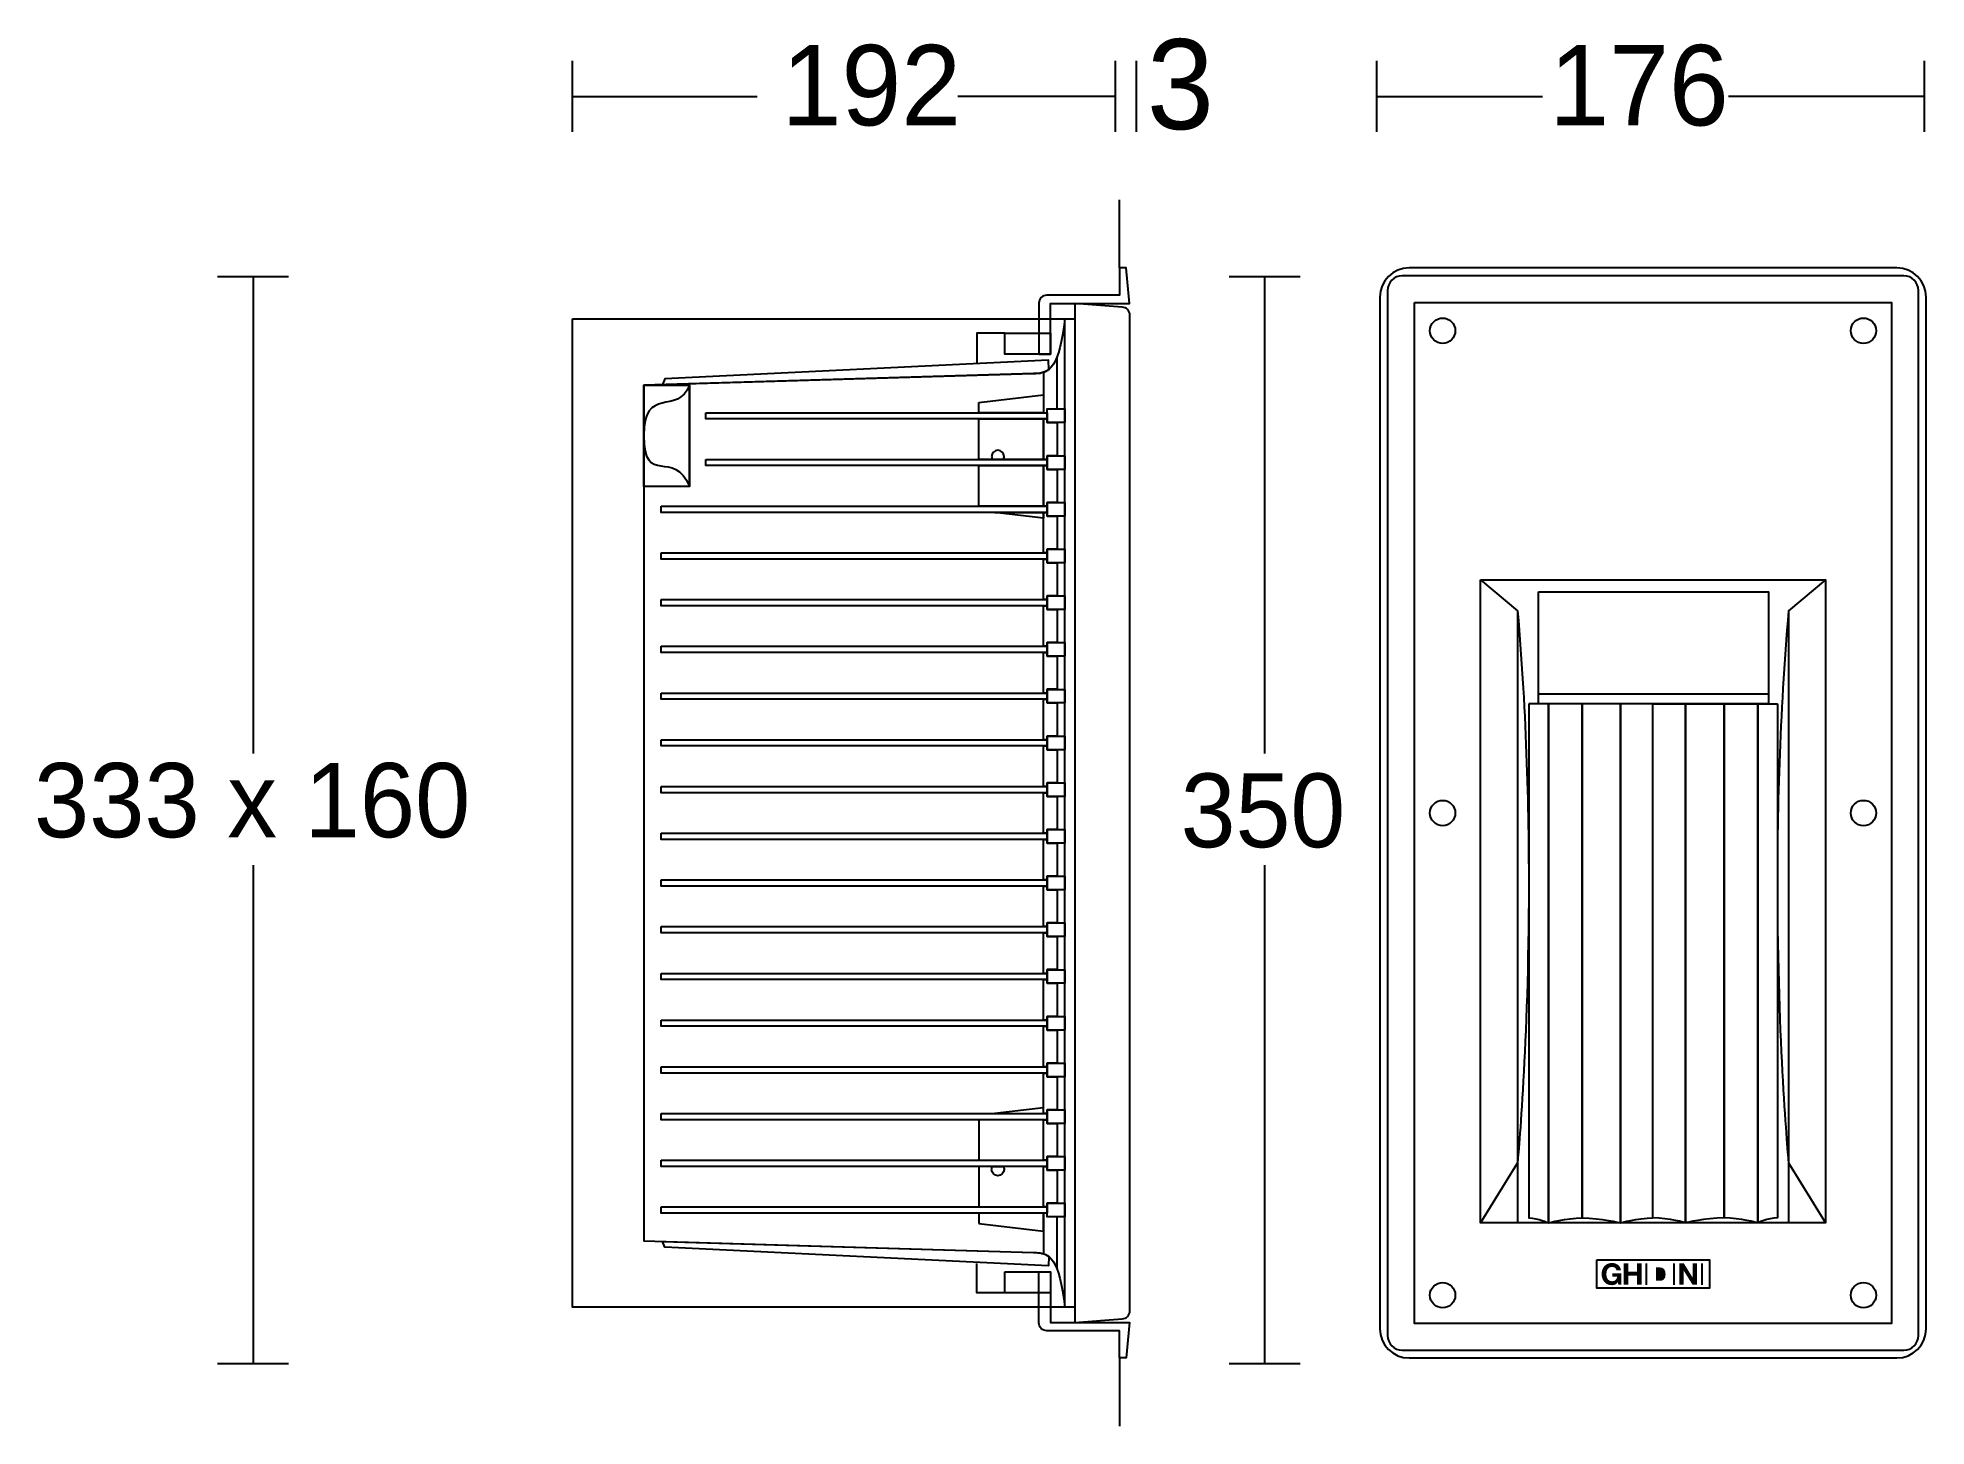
# Model space of a CAD drawing. Extents: x 3 to 228, y 28 to 193.
import ezdxf

# ---------------------------------------------------------------- set-up
doc = ezdxf.new("R2010")
doc.units = 0
doc.layers.add('LIVELLO_1', color=160, linetype='Continuous')
doc.styles.add('STD', font='txt')

# ---------------------------------------------------------------- blocks, each defined once
blk = doc.blocks.new('AI9-BLK1')
at = {"layer": 'LIVELLO_1'}
h = blk.add_hatch(color=7, dxfattribs=at)
h.dxf.hatch_style = 2
edge = h.paths.add_edge_path()
edge.add_spline(control_points=[(75.95, -65.75), (75.95, -65.75), (76.3, -65.75), (76.3, -65.75), (76.3, -65.75), (76.3, -64.38), (76.3, -64.38), (76.3, -64.38), (75.23, -64.38), (75.23, -64.38), (75.23, -64.38), (75.23, -64.79), (75.23, -64.79), (75.23, -64.79), (75.8, -64.79), (75.8, -64.79), (75.76, -65.14), (75.56, -65.34), (75.19, -65.34), (74.69, -65.34), (74.51, -64.91), (74.51, -64.49), (74.51, -64.05), (74.69, -63.62), (75.19, -63.62), (75.46, -63.62), (75.66, -63.77), (75.73, -64.05), (75.73, -64.05), (76.26, -64.05), (76.26, -64.05), (76.2, -63.48), (75.71, -63.16), (75.19, -63.16), (74.41, -63.16), (73.95, -63.74), (73.95, -64.49), (73.95, -65.22), (74.41, -65.81), (75.19, -65.81), (75.44, -65.81), (75.69, -65.71), (75.89, -65.46), (75.89, -65.46), (75.95, -65.75), (75.95, -65.75)], knot_values=[0, 0, 0, 0, 1, 1, 1, 2, 2, 2, 3, 3, 3, 4, 4, 4, 5, 5, 5, 6, 6, 6, 7, 7, 7, 8, 8, 8, 9, 9, 9, 10, 10, 10, 11, 11, 11, 12, 12, 12, 13, 13, 13, 14, 14, 14, 15, 15, 15, 15], degree=3, periodic=0)
h = blk.add_hatch(color=7, dxfattribs=at)
h.dxf.hatch_style = 2
edge = h.paths.add_edge_path()
edge.add_spline(control_points=[(75.95, -65.75), (75.95, -65.75), (76.3, -65.75), (76.3, -65.75), (76.3, -65.75), (76.3, -64.38), (76.3, -64.38), (76.3, -64.38), (75.23, -64.38), (75.23, -64.38), (75.23, -64.38), (75.23, -64.79), (75.23, -64.79), (75.23, -64.79), (75.8, -64.79), (75.8, -64.79), (75.76, -65.14), (75.56, -65.34), (75.19, -65.34), (74.69, -65.34), (74.51, -64.91), (74.51, -64.49), (74.51, -64.05), (74.69, -63.62), (75.19, -63.62), (75.46, -63.62), (75.66, -63.77), (75.73, -64.05), (75.73, -64.05), (76.26, -64.05), (76.26, -64.05), (76.2, -63.48), (75.71, -63.16), (75.19, -63.16), (74.41, -63.16), (73.95, -63.74), (73.95, -64.49), (73.95, -65.22), (74.41, -65.81), (75.19, -65.81), (75.44, -65.81), (75.69, -65.71), (75.89, -65.46), (75.89, -65.46), (75.95, -65.75), (75.95, -65.75)], knot_values=[0, 0, 0, 0, 1, 1, 1, 2, 2, 2, 3, 3, 3, 4, 4, 4, 5, 5, 5, 6, 6, 6, 7, 7, 7, 8, 8, 8, 9, 9, 9, 10, 10, 10, 11, 11, 11, 12, 12, 12, 13, 13, 13, 14, 14, 14, 15, 15, 15, 15], degree=3, periodic=0)
h = blk.add_hatch(color=7, dxfattribs=at)
h.dxf.hatch_style = 2
h.paths.add_polyline_path([(76.57, -65.75), (77.13, -65.75), (77.13, -64.66), (78.15, -64.66), (78.15, -65.75), (78.71, -65.75), (78.71, -63.22), (78.15, -63.22), (78.15, -64.19), (77.13, -64.19), (77.13, -63.22), (76.57, -63.22)])
h = blk.add_hatch(color=7, dxfattribs=at)
h.dxf.hatch_style = 2
h.paths.add_polyline_path([(76.57, -65.75), (77.13, -65.75), (77.13, -64.66), (78.15, -64.66), (78.15, -65.75), (78.71, -65.75), (78.71, -63.22), (78.15, -63.22), (78.15, -64.19), (77.13, -64.19), (77.13, -63.22), (76.57, -63.22)])
h = blk.add_hatch(color=7, dxfattribs=at)
h.dxf.hatch_style = 2
edge = h.paths.add_edge_path(flags=16)
edge.add_spline(control_points=[(79.88, -65.75), (79.88, -65.75), (80.97, -65.75), (80.97, -65.75), (81.75, -65.75), (82.12, -65.2), (82.12, -64.47), (82.12, -63.63), (81.63, -63.22), (80.97, -63.22), (80.97, -63.22), (79.88, -63.22), (79.88, -63.22), (79.88, -63.22), (79.88, -65.75), (79.88, -65.75)], knot_values=[0, 0, 0, 0, 1, 1, 1, 2, 2, 2, 3, 3, 3, 4, 4, 4, 5, 5, 5, 5], degree=3, periodic=0)
edge = h.paths.add_edge_path()
edge.add_spline(control_points=[(80.44, -63.68), (80.44, -63.68), (80.84, -63.68), (80.84, -63.68), (81.39, -63.68), (81.57, -64.01), (81.57, -64.52), (81.57, -65.08), (81.26, -65.28), (80.94, -65.28), (80.94, -65.28), (80.44, -65.28), (80.44, -65.28), (80.44, -65.28), (80.44, -63.68), (80.44, -63.68)], knot_values=[0, 0, 0, 0, 1, 1, 1, 2, 2, 2, 3, 3, 3, 4, 4, 4, 5, 5, 5, 5], degree=3, periodic=0)
h = blk.add_hatch(color=7, dxfattribs=at)
h.dxf.hatch_style = 2
edge = h.paths.add_edge_path(flags=16)
edge.add_spline(control_points=[(79.88, -65.75), (79.88, -65.75), (80.97, -65.75), (80.97, -65.75), (81.75, -65.75), (82.12, -65.2), (82.12, -64.47), (82.12, -63.63), (81.63, -63.22), (80.97, -63.22), (80.97, -63.22), (79.88, -63.22), (79.88, -63.22), (79.88, -63.22), (79.88, -65.75), (79.88, -65.75)], knot_values=[0, 0, 0, 0, 1, 1, 1, 2, 2, 2, 3, 3, 3, 4, 4, 4, 5, 5, 5, 5], degree=3, periodic=0)
edge = h.paths.add_edge_path()
edge.add_spline(control_points=[(80.44, -63.68), (80.44, -63.68), (80.84, -63.68), (80.84, -63.68), (81.39, -63.68), (81.57, -64.01), (81.57, -64.52), (81.57, -65.08), (81.26, -65.28), (80.94, -65.28), (80.94, -65.28), (80.44, -65.28), (80.44, -65.28), (80.44, -65.28), (80.44, -63.68), (80.44, -63.68)], knot_values=[0, 0, 0, 0, 1, 1, 1, 2, 2, 2, 3, 3, 3, 4, 4, 4, 5, 5, 5, 5], degree=3, periodic=0)
h = blk.add_hatch(color=7, dxfattribs=at)
h.dxf.hatch_style = 2
h.paths.add_polyline_path([(83.2, -65.75), (83.72, -65.75), (83.72, -64.05), (83.72, -64.05), (84.78, -65.75), (85.33, -65.75), (85.33, -63.22), (84.81, -63.22), (84.81, -64.91), (84.8, -64.91), (83.75, -63.22), (83.2, -63.22)])
h = blk.add_hatch(color=7, dxfattribs=at)
h.dxf.hatch_style = 2
h.paths.add_polyline_path([(83.2, -65.75), (83.72, -65.75), (83.72, -64.05), (83.72, -64.05), (84.78, -65.75), (85.33, -65.75), (85.33, -63.22), (84.81, -63.22), (84.81, -64.91), (84.8, -64.91), (83.75, -63.22), (83.2, -63.22)])
at = {"layer": 'LIVELLO_1', "color": 7}
for p, q in [((-48.65, 71.62), (-48.65, 80.05)), ((16.05, 71.62), (16.05, 80.05)), ((18.53, 71.62), (18.53, 80.05)), ((47.16, 71.62), (47.16, 80.05)), ((47.16, 71.62), (47.16, 80.05)), ((112.4, 71.62), (112.4, 80.05)), ((112.4, 71.62), (112.4, 80.05)), ((-48.65, 75.83), (-26.67, 75.83)), ((16.05, 75.83), (-2.74, 75.83)), ((47.16, 75.83), (66.89, 75.83)), ((47.16, 75.83), (66.89, 75.83)), ((112.4, 75.83), (89.07, 75.83)), ((112.4, 75.83), (89.07, 75.83)), ((16.53, 55.39), (16.53, 63.52)), ((-82.49, 54.33), (-90.93, 54.33)), ((-86.71, 54.33), (-86.71, -2.46)), ((38.02, 54.33), (29.57, 54.33)), ((33.79, 54.33), (33.79, -2.46)), ((33.79, 54.33), (33.79, -2.46)), ((-86.71, -15.77), (-86.71, -75.17)), ((33.79, -15.77), (33.79, -75.17)), ((79.29, -65.75), (79.29, -63.22)), ((79.29, -65.75), (79.29, -63.22)), ((82.61, -65.75), (82.61, -63.22)), ((82.61, -65.75), (82.61, -63.22)), ((85.92, -65.75), (85.92, -63.22)), ((85.92, -65.75), (85.92, -63.22)), ((-82.49, -75.17), (-90.93, -75.17)), ((16.53, -74.48), (16.53, -82.61)), ((38.02, -75.17), (29.57, -75.17))]:
    blk.add_line(p, q, dxfattribs=at)
for points in [[(51.65, 51.27), (108.5, 51.27), (108.5, -70.37), (51.65, -70.37)], [(51.65, 51.27), (108.5, 51.27), (108.5, -70.37), (51.65, -70.37)], [(-48.64, 49.32), (11.2, 49.32), (11.2, -68.41), (-48.64, -68.41)], [(-48.64, 49.32), (11.2, 49.32), (11.2, -68.41), (-48.64, -68.41)], [(2.86, 47.61), (8.3, 47.61), (8.3, 45.13), (2.86, 45.13)], [(2.86, 47.61), (8.3, 47.61), (8.3, 45.13), (2.86, 45.13)], [(-40.17, 41.43), (-34.7, 41.43), (-34.7, 29.34), (-40.17, 29.34)], [(-40.17, 41.43), (-34.7, 41.43), (-34.7, 29.34), (-40.17, 29.34)], [(-0.26, 39.36), (7.44, 40.28), (7.44, 38.14), (-0.26, 38.14)], [(-0.26, 39.36), (7.44, 40.28), (7.44, 38.14), (-0.26, 38.14)], [(7.91, 38.59), (10, 38.59), (10, 36.96), (7.91, 36.96)], [(7.91, 38.59), (10, 38.59), (10, 36.96), (7.91, 36.96)], [(-32.75, 38.14), (7.91, 38.14), (7.91, 37.4), (-32.75, 37.4)], [(-32.75, 38.14), (7.91, 38.14), (7.91, 37.4), (-32.75, 37.4)], [(7.44, 37.4), (7.44, 32.57), (-0.26, 32.57), (-0.26, 37.4)], [(7.44, 37.4), (7.44, 32.57), (-0.26, 32.57), (-0.26, 37.4)], [(9.07, 36.96), (9.07, 33.02), (7.91, 33.02), (7.91, 32.57), (7.44, 32.57), (7.44, 37.4), (7.91, 37.4), (7.91, 36.96)], [(9.07, 36.96), (9.07, 33.02), (7.91, 33.02), (7.91, 32.57), (7.44, 32.57), (7.44, 37.4), (7.91, 37.4), (7.91, 36.96)], [(-32.75, 32.57), (7.91, 32.57), (7.91, 31.84), (-32.75, 31.84)], [(-32.75, 32.57), (7.91, 32.57), (7.91, 31.84), (-32.75, 31.84)], [(7.44, 31.84), (7.44, 27.01), (-0.26, 27.01), (-0.26, 31.84)], [(7.44, 31.84), (7.44, 27.01), (-0.26, 27.01), (-0.26, 31.84)], [(9.07, 31.39), (9.07, 27.45), (7.91, 27.45), (7.91, 27.01), (7.44, 27.01), (7.44, 31.84), (7.91, 31.84), (7.91, 31.39)], [(9.07, 31.39), (9.07, 27.45), (7.91, 27.45), (7.91, 27.01), (7.44, 27.01), (7.44, 31.84), (7.91, 31.84), (7.91, 31.39)], [(7.91, 33.02), (10, 33.02), (10, 31.39), (7.91, 31.39)], [(7.91, 33.02), (10, 33.02), (10, 31.39), (7.91, 31.39)], [(-38.08, 27.01), (7.91, 27.01), (7.91, 26.27), (-38.08, 26.27)], [(-38.08, 27.01), (7.91, 27.01), (7.91, 26.27), (-38.08, 26.27)], [(7.91, 27.45), (10, 27.45), (10, 25.82), (7.91, 25.82)], [(7.91, 27.45), (10, 27.45), (10, 25.82), (7.91, 25.82)], [(7.44, 26.27), (7.44, 25.57), (1.68, 26.27)], [(7.44, 26.27), (7.44, 25.57), (1.68, 26.27)], [(9.07, 25.82), (9.07, 21.89), (7.91, 21.89), (7.91, 21.44), (7.44, 21.44), (7.44, 26.27), (7.91, 26.27), (7.91, 25.82)], [(9.07, 25.82), (9.07, 21.89), (7.91, 21.89), (7.91, 21.44), (7.44, 21.44), (7.44, 26.27), (7.91, 26.27), (7.91, 25.82)], [(-38.08, 21.44), (7.91, 21.44), (7.91, 20.7), (-38.08, 20.7)], [(-38.08, 21.44), (7.91, 21.44), (7.91, 20.7), (-38.08, 20.7)], [(9.07, 20.26), (9.07, 16.32), (7.91, 16.32), (7.91, 15.87), (7.44, 15.87), (7.44, 20.7), (7.91, 20.7), (7.91, 20.26)], [(9.07, 20.26), (9.07, 16.32), (7.91, 16.32), (7.91, 15.87), (7.44, 15.87), (7.44, 20.7), (7.91, 20.7), (7.91, 20.26)], [(7.91, 21.88), (10, 21.88), (10, 20.26), (7.91, 20.26)], [(7.91, 21.88), (10, 21.88), (10, 20.26), (7.91, 20.26)], [(59.51, 18.25), (100.64, 18.25), (100.64, -58.38), (59.51, -58.38)], [(59.51, 18.25), (100.64, 18.25), (100.64, -58.38), (59.51, -58.38)], [(-38.08, 15.87), (7.91, 15.87), (7.91, 15.13), (-38.08, 15.13)], [(-38.08, 15.87), (7.91, 15.87), (7.91, 15.13), (-38.08, 15.13)], [(7.91, 16.32), (10, 16.32), (10, 14.69), (7.91, 14.69)], [(7.91, 16.32), (10, 16.32), (10, 14.69), (7.91, 14.69)], [(66.43, 16.81), (93.83, 16.81), (93.83, 3.44), (66.43, 3.44)], [(66.43, 16.81), (93.83, 16.81), (93.83, 3.44), (66.43, 3.44)], [(9.07, 14.69), (9.07, 10.75), (7.91, 10.75), (7.91, 10.31), (7.44, 10.31), (7.44, 15.13), (7.91, 15.13), (7.91, 14.69)], [(9.07, 14.69), (9.07, 10.75), (7.91, 10.75), (7.91, 10.31), (7.44, 10.31), (7.44, 15.13), (7.91, 15.13), (7.91, 14.69)], [(-38.08, 10.31), (7.91, 10.31), (7.91, 9.57), (-38.08, 9.57)], [(-38.08, 10.31), (7.91, 10.31), (7.91, 9.57), (-38.08, 9.57)], [(9.07, 9.12), (9.07, 5.19), (7.91, 5.19), (7.91, 4.74), (7.44, 4.74), (7.44, 9.57), (7.91, 9.57), (7.91, 9.12)], [(9.07, 9.12), (9.07, 5.19), (7.91, 5.19), (7.91, 4.74), (7.44, 4.74), (7.44, 9.57), (7.91, 9.57), (7.91, 9.12)], [(7.91, 10.75), (10, 10.75), (10, 9.12), (7.91, 9.12)], [(7.91, 10.75), (10, 10.75), (10, 9.12), (7.91, 9.12)], [(-38.08, 4.74), (7.91, 4.74), (7.91, 4), (-38.08, 4)], [(-38.08, 4.74), (7.91, 4.74), (7.91, 4), (-38.08, 4)], [(7.91, 5.18), (10, 5.18), (10, 3.56), (7.91, 3.56)], [(7.91, 5.18), (10, 5.18), (10, 3.56), (7.91, 3.56)], [(66.43, 4.64), (93.83, 4.64), (93.83, 3.44), (66.43, 3.44)], [(66.43, 4.64), (93.83, 4.64), (93.83, 3.44), (66.43, 3.44)], [(9.07, 3.56), (9.07, -0.38), (7.91, -0.38), (7.91, -0.82), (7.44, -0.82), (7.44, 4), (7.91, 4), (7.91, 3.56)], [(9.07, 3.56), (9.07, -0.38), (7.91, -0.38), (7.91, -0.82), (7.44, -0.82), (7.44, 4), (7.91, 4), (7.91, 3.56)], [(-38.08, -0.82), (7.91, -0.82), (7.91, -1.56), (-38.08, -1.56)], [(-38.08, -0.82), (7.91, -0.82), (7.91, -1.56), (-38.08, -1.56)], [(9.07, -2.01), (9.07, -5.95), (7.91, -5.95), (7.91, -6.39), (7.44, -6.39), (7.44, -1.56), (7.91, -1.56), (7.91, -2.01)], [(9.07, -2.01), (9.07, -5.95), (7.91, -5.95), (7.91, -6.39), (7.44, -6.39), (7.44, -1.56), (7.91, -1.56), (7.91, -2.01)], [(7.91, -0.38), (10, -0.38), (10, -2.01), (7.91, -2.01)], [(7.91, -0.38), (10, -0.38), (10, -2.01), (7.91, -2.01)], [(-38.08, -6.39), (7.91, -6.39), (7.91, -7.13), (-38.08, -7.13)], [(-38.08, -6.39), (7.91, -6.39), (7.91, -7.13), (-38.08, -7.13)], [(7.91, -5.95), (10, -5.95), (10, -7.58), (7.91, -7.58)], [(7.91, -5.95), (10, -5.95), (10, -7.58), (7.91, -7.58)], [(9.07, -7.58), (9.07, -11.51), (7.91, -11.51), (7.91, -11.96), (7.44, -11.96), (7.44, -7.13), (7.91, -7.13), (7.91, -7.58)], [(9.07, -7.58), (9.07, -11.51), (7.91, -11.51), (7.91, -11.96), (7.44, -11.96), (7.44, -7.13), (7.91, -7.13), (7.91, -7.58)], [(-38.08, -11.96), (7.91, -11.96), (7.91, -12.7), (-38.08, -12.7)], [(-38.08, -11.96), (7.91, -11.96), (7.91, -12.7), (-38.08, -12.7)], [(9.07, -13.14), (9.07, -17.08), (7.91, -17.08), (7.91, -17.53), (7.44, -17.53), (7.44, -12.7), (7.91, -12.7), (7.91, -13.14)], [(9.07, -13.14), (9.07, -17.08), (7.91, -17.08), (7.91, -17.53), (7.44, -17.53), (7.44, -12.7), (7.91, -12.7), (7.91, -13.14)], [(7.91, -11.52), (10, -11.52), (10, -13.14), (7.91, -13.14)], [(7.91, -11.52), (10, -11.52), (10, -13.14), (7.91, -13.14)], [(-38.08, -17.53), (7.91, -17.53), (7.91, -18.26), (-38.08, -18.26)], [(-38.08, -17.53), (7.91, -17.53), (7.91, -18.26), (-38.08, -18.26)], [(7.91, -17.08), (10, -17.08), (10, -18.71), (7.91, -18.71)], [(7.91, -17.08), (10, -17.08), (10, -18.71), (7.91, -18.71)], [(9.07, -18.71), (9.07, -22.65), (7.91, -22.65), (7.91, -23.09), (7.44, -23.09), (7.44, -18.26), (7.91, -18.26), (7.91, -18.71)], [(9.07, -18.71), (9.07, -22.65), (7.91, -22.65), (7.91, -23.09), (7.44, -23.09), (7.44, -18.26), (7.91, -18.26), (7.91, -18.71)], [(-38.08, -23.09), (7.91, -23.09), (7.91, -23.83), (-38.08, -23.83)], [(-38.08, -23.09), (7.91, -23.09), (7.91, -23.83), (-38.08, -23.83)], [(9.07, -24.28), (9.07, -28.21), (7.91, -28.21), (7.91, -28.66), (7.44, -28.66), (7.44, -23.83), (7.91, -23.83), (7.91, -24.28)], [(9.07, -24.28), (9.07, -28.21), (7.91, -28.21), (7.91, -28.66), (7.44, -28.66), (7.44, -23.83), (7.91, -23.83), (7.91, -24.28)], [(7.91, -22.65), (10, -22.65), (10, -24.28), (7.91, -24.28)], [(7.91, -22.65), (10, -22.65), (10, -24.28), (7.91, -24.28)], [(-38.08, -28.66), (7.91, -28.66), (7.91, -29.4), (-38.08, -29.4)], [(-38.08, -28.66), (7.91, -28.66), (7.91, -29.4), (-38.08, -29.4)], [(7.91, -28.22), (10, -28.22), (10, -29.84), (7.91, -29.84)], [(7.91, -28.22), (10, -28.22), (10, -29.84), (7.91, -29.84)], [(9.07, -29.84), (9.07, -33.78), (7.91, -33.78), (7.91, -34.23), (7.44, -34.23), (7.44, -29.4), (7.91, -29.4), (7.91, -29.84)], [(9.07, -29.84), (9.07, -33.78), (7.91, -33.78), (7.91, -34.23), (7.44, -34.23), (7.44, -29.4), (7.91, -29.4), (7.91, -29.84)], [(-38.08, -34.23), (7.91, -34.23), (7.91, -34.96), (-38.08, -34.96)], [(-38.08, -34.23), (7.91, -34.23), (7.91, -34.96), (-38.08, -34.96)], [(9.07, -35.41), (9.07, -39.35), (7.91, -39.35), (7.91, -39.79), (7.44, -39.79), (7.44, -34.96), (7.91, -34.96), (7.91, -35.41)], [(9.07, -35.41), (9.07, -39.35), (7.91, -39.35), (7.91, -39.79), (7.44, -39.79), (7.44, -34.96), (7.91, -34.96), (7.91, -35.41)], [(7.91, -33.78), (10, -33.78), (10, -35.41), (7.91, -35.41)], [(7.91, -33.78), (10, -33.78), (10, -35.41), (7.91, -35.41)], [(-38.08, -39.79), (7.91, -39.79), (7.91, -40.53), (-38.08, -40.53)], [(-38.08, -39.79), (7.91, -39.79), (7.91, -40.53), (-38.08, -40.53)], [(7.91, -39.35), (10, -39.35), (10, -40.98), (7.91, -40.98)], [(7.91, -39.35), (10, -39.35), (10, -40.98), (7.91, -40.98)], [(9.07, -40.98), (9.07, -44.92), (7.91, -44.92), (7.91, -45.36), (7.44, -45.36), (7.44, -40.53), (7.91, -40.53), (7.91, -40.98)], [(9.07, -40.98), (9.07, -44.92), (7.91, -44.92), (7.91, -45.36), (7.44, -45.36), (7.44, -40.53), (7.91, -40.53), (7.91, -40.98)], [(7.44, -45.36), (7.44, -44.67), (1.68, -45.36)], [(7.44, -45.36), (7.44, -44.67), (1.68, -45.36)], [(7.91, -44.92), (10, -44.92), (10, -46.54), (7.91, -46.54)], [(7.91, -44.92), (10, -44.92), (10, -46.54), (7.91, -46.54)], [(-38.08, -45.36), (7.91, -45.36), (7.91, -46.1), (-38.08, -46.1)], [(-38.08, -45.36), (7.91, -45.36), (7.91, -46.1), (-38.08, -46.1)], [(7.44, -50.93), (7.44, -46.1), (-0.26, -46.1), (-0.26, -50.93)], [(7.44, -50.93), (7.44, -46.1), (-0.26, -46.1), (-0.26, -50.93)], [(9.07, -46.54), (9.07, -50.48), (7.91, -50.48), (7.91, -50.93), (7.44, -50.93), (7.44, -46.1), (7.91, -46.1), (7.91, -46.54)], [(9.07, -46.54), (9.07, -50.48), (7.91, -50.48), (7.91, -50.93), (7.44, -50.93), (7.44, -46.1), (7.91, -46.1), (7.91, -46.54)], [(-38.08, -50.93), (7.91, -50.93), (7.91, -51.66), (-38.08, -51.66)], [(-38.08, -50.93), (7.91, -50.93), (7.91, -51.66), (-38.08, -51.66)], [(7.44, -56.49), (7.44, -51.66), (-0.26, -51.66), (-0.26, -56.49)], [(7.44, -56.49), (7.44, -51.66), (-0.26, -51.66), (-0.26, -56.49)], [(9.07, -52.11), (9.07, -56.05), (7.91, -56.05), (7.91, -56.49), (7.44, -56.49), (7.44, -51.66), (7.91, -51.66), (7.91, -52.11)], [(9.07, -52.11), (9.07, -56.05), (7.91, -56.05), (7.91, -56.49), (7.44, -56.49), (7.44, -51.66), (7.91, -51.66), (7.91, -52.11)], [(7.91, -50.48), (10, -50.48), (10, -52.11), (7.91, -52.11)], [(7.91, -50.48), (10, -50.48), (10, -52.11), (7.91, -52.11)], [(7.91, -56.05), (10, -56.05), (10, -57.68), (7.91, -57.68)], [(7.91, -56.05), (10, -56.05), (10, -57.68), (7.91, -57.68)], [(-38.08, -56.49), (7.91, -56.49), (7.91, -57.23), (-38.08, -57.23)], [(-38.08, -56.49), (7.91, -56.49), (7.91, -57.23), (-38.08, -57.23)], [(-0.26, -58.44), (7.44, -59.37), (7.44, -57.23), (-0.26, -57.23)], [(-0.26, -58.44), (7.44, -59.37), (7.44, -57.23), (-0.26, -57.23)], [(73.36, -62.8), (86.79, -62.8), (86.79, -66.16), (73.36, -66.16)], [(73.36, -62.8), (86.79, -62.8), (86.79, -66.16), (73.36, -66.16)], [(2.86, -64.22), (8.3, -64.22), (8.3, -66.7), (2.86, -66.7)], [(2.86, -64.22), (8.3, -64.22), (8.3, -66.7), (2.86, -66.7)]]:
    blk.add_lwpolyline(points, close=True, dxfattribs=at)
for points in [[(2.86, 47.61), (-0.48, 47.61), (-0.48, 44.13)], [(2.86, 47.61), (-0.48, 47.61), (-0.48, 44.13)], [(59.51, 18.25), (63.93, 14.54), (63.93, -51.23), (63.93, -58.2)], [(59.51, 18.25), (63.93, 14.54), (63.93, -51.23), (63.93, -58.2)], [(100.64, 18.25), (96.22, 14.54), (96.22, -51.23), (96.22, -58.38)], [(100.64, 18.25), (96.22, 14.54), (96.22, -51.23), (96.22, -58.38)], [(2.86, -66.7), (-0.48, -66.7), (-0.48, -63.22)], [(2.86, -66.7), (-0.48, -66.7), (-0.48, -63.22)]]:
    blk.add_lwpolyline(points, dxfattribs=at)
for centre in [(55.01, 47.91), (55.01, 47.91), (105.14, 47.91), (105.14, 47.91), (55.01, -9.55), (55.01, -9.55), (105.14, -9.55), (105.14, -9.55), (55.01, -67), (55.01, -67), (105.14, -67), (105.14, -67)]:
    blk.add_circle(centre, 1.51, dxfattribs=at)
for points, knots in [([(16.53, 55.39), (16.53, 55.39), (17.3, 55.39), (17.3, 55.39), (17.3, 55.39), (17.7, 51.16), (17.7, 51.16), (17.7, 51.16), (17.1, 51.16), (17.1, 51.16), (17.1, 51.16), (16.53, 51.16), (16.53, 51.16), (16.53, 51.16), (8.29, 51.16), (8.29, 51.16), (8.29, 51.16), (8.29, 45.13), (8.29, 45.13), (8.29, 45.13), (6.92, 45.13), (6.92, 45.13), (6.92, 45.13), (6.92, 51.2), (6.92, 51.2), (6.92, 51.72), (7.34, 52.13), (7.85, 52.13), (7.85, 52.13), (16.53, 52.13), (16.53, 52.13), (16.53, 52.13), (16.53, 55.39), (16.53, 55.39)], [0, 0, 0, 0, 1, 1, 1, 2, 2, 2, 3, 3, 3, 4, 4, 4, 5, 5, 5, 6, 6, 6, 7, 7, 7, 8, 8, 8, 9, 9, 9, 10, 10, 10, 11, 11, 11, 11]), ([(16.53, 55.39), (16.53, 55.39), (17.3, 55.39), (17.3, 55.39), (17.3, 55.39), (17.7, 51.16), (17.7, 51.16), (17.7, 51.16), (17.1, 51.16), (17.1, 51.16), (17.1, 51.16), (16.53, 51.16), (16.53, 51.16), (16.53, 51.16), (8.29, 51.16), (8.29, 51.16), (8.29, 51.16), (8.29, 45.13), (8.29, 45.13), (8.29, 45.13), (6.92, 45.13), (6.92, 45.13), (6.92, 45.13), (6.92, 51.2), (6.92, 51.2), (6.92, 51.72), (7.34, 52.13), (7.85, 52.13), (7.85, 52.13), (16.53, 52.13), (16.53, 52.13), (16.53, 52.13), (16.53, 55.39), (16.53, 55.39)], [0, 0, 0, 0, 1, 1, 1, 2, 2, 2, 3, 3, 3, 4, 4, 4, 5, 5, 5, 6, 6, 6, 7, 7, 7, 8, 8, 8, 9, 9, 9, 10, 10, 10, 11, 11, 11, 11]), ([(47.53, 51.9), (47.53, 53.83), (49.09, 55.39), (51.02, 55.39), (51.02, 55.39), (109.13, 55.39), (109.13, 55.39), (111.05, 55.39), (112.62, 53.83), (112.62, 51.9), (112.62, 51.9), (112.62, -70.99), (112.62, -70.99), (112.62, -72.92), (111.05, -74.48), (109.13, -74.48), (109.13, -74.48), (51.02, -74.48), (51.02, -74.48), (49.09, -74.48), (47.53, -72.92), (47.53, -70.99), (47.53, -70.99), (47.53, 51.9), (47.53, 51.9)], [0, 0, 0, 0, 1, 1, 1, 2, 2, 2, 3, 3, 3, 4, 4, 4, 5, 5, 5, 6, 6, 6, 7, 7, 7, 8, 8, 8, 8]), ([(47.53, 51.9), (47.53, 53.83), (49.09, 55.39), (51.02, 55.39), (51.02, 55.39), (109.13, 55.39), (109.13, 55.39), (111.05, 55.39), (112.62, 53.83), (112.62, 51.9), (112.62, 51.9), (112.62, -70.99), (112.62, -70.99), (112.62, -72.92), (111.05, -74.48), (109.13, -74.48), (109.13, -74.48), (51.02, -74.48), (51.02, -74.48), (49.09, -74.48), (47.53, -72.92), (47.53, -70.99), (47.53, -70.99), (47.53, 51.9), (47.53, 51.9)], [0, 0, 0, 0, 1, 1, 1, 2, 2, 2, 3, 3, 3, 4, 4, 4, 5, 5, 5, 6, 6, 6, 7, 7, 7, 8, 8, 8, 8]), ([(48.46, 52.72), (48.46, 53.68), (49.24, 54.46), (50.2, 54.46), (50.2, 54.46), (109.95, 54.46), (109.95, 54.46), (110.91, 54.46), (111.69, 53.68), (111.69, 52.72), (111.69, 52.72), (111.69, -71.81), (111.69, -71.81), (111.69, -72.77), (110.91, -73.55), (109.95, -73.55), (109.95, -73.55), (50.2, -73.55), (50.2, -73.55), (49.24, -73.55), (48.46, -72.77), (48.46, -71.81), (48.46, -71.81), (48.46, 52.72), (48.46, 52.72)], [0, 0, 0, 0, 1, 1, 1, 2, 2, 2, 3, 3, 3, 4, 4, 4, 5, 5, 5, 6, 6, 6, 7, 7, 7, 8, 8, 8, 8]), ([(11.2, 51.16), (11.2, 51.16), (16.83, 50.71), (16.83, 50.71), (17.34, 50.71), (17.75, 50.29), (17.75, 49.78), (17.75, 49.78), (17.75, -68.87), (17.75, -68.87), (17.75, -69.38), (17.34, -69.8), (16.83, -69.8), (16.83, -69.8), (11.2, -70.25), (11.2, -70.25), (11.2, -70.25), (11.2, 51.16), (11.2, 51.16)], [0, 0, 0, 0, 1, 1, 1, 2, 2, 2, 3, 3, 3, 4, 4, 4, 5, 5, 5, 6, 6, 6, 6]), ([(11.2, 51.16), (11.2, 51.16), (16.83, 50.71), (16.83, 50.71), (17.34, 50.71), (17.75, 50.29), (17.75, 49.78), (17.75, 49.78), (17.75, -68.87), (17.75, -68.87), (17.75, -69.38), (17.34, -69.8), (16.83, -69.8), (16.83, -69.8), (11.2, -70.25), (11.2, -70.25), (11.2, -70.25), (11.2, 51.16), (11.2, 51.16)], [0, 0, 0, 0, 1, 1, 1, 2, 2, 2, 3, 3, 3, 4, 4, 4, 5, 5, 5, 6, 6, 6, 6]), ([(10, 49.32), (10, 49.32), (10, -68.41), (10, -68.41), (9.31, -62.66), (8.34, -61.92), (6.28, -61.92), (6.28, -61.92), (-40.17, -60.52), (-40.17, -60.52), (-40.17, -60.52), (-40.17, 41.43), (-40.17, 41.43), (-40.17, 41.43), (6.28, 42.82), (6.28, 42.82), (8.34, 42.82), (9.31, 43.58), (10, 49.32)], [0, 0, 0, 0, 1, 1, 1, 2, 2, 2, 3, 3, 3, 4, 4, 4, 5, 5, 5, 6, 6, 6, 6]), ([(10, 49.32), (10, 49.32), (10, -68.41), (10, -68.41), (9.31, -62.66), (8.34, -61.92), (6.28, -61.92), (6.28, -61.92), (-40.17, -60.52), (-40.17, -60.52), (-40.17, -60.52), (-40.17, 41.43), (-40.17, 41.43), (-40.17, 41.43), (6.28, 42.82), (6.28, 42.82), (8.34, 42.82), (9.31, 43.58), (10, 49.32)], [0, 0, 0, 0, 1, 1, 1, 2, 2, 2, 3, 3, 3, 4, 4, 4, 5, 5, 5, 6, 6, 6, 6]), ([(-37.92, 41.5), (-37.92, 41.5), (-37.66, 42.18), (-37.66, 42.18), (-37.66, 42.18), (8.05, 44.41), (8.05, 44.41), (8.05, 44.41), (8.1, 43.3), (8.1, 43.3), (7.6, 42.92), (7.01, 42.82), (6.28, 42.82), (6.28, 42.82), (-37.92, 41.5), (-37.92, 41.5)], [0, 0, 0, 0, 1, 1, 1, 2, 2, 2, 3, 3, 3, 4, 4, 4, 5, 5, 5, 5]), ([(-37.92, 41.5), (-37.92, 41.5), (-37.66, 42.18), (-37.66, 42.18), (-37.66, 42.18), (8.05, 44.41), (8.05, 44.41), (8.05, 44.41), (8.1, 43.3), (8.1, 43.3), (7.6, 42.92), (7.01, 42.82), (6.28, 42.82), (6.28, 42.82), (-37.92, 41.5), (-37.92, 41.5)], [0, 0, 0, 0, 1, 1, 1, 2, 2, 2, 3, 3, 3, 4, 4, 4, 5, 5, 5, 5]), ([(9.07, 44.78), (9.07, 44.78), (9.07, 38.59), (9.07, 38.59), (9.07, 38.59), (7.91, 38.59), (7.91, 38.59), (7.91, 38.59), (7.91, 38.14), (7.91, 38.14), (7.91, 38.14), (7.44, 38.14), (7.44, 38.14), (7.44, 38.14), (7.44, 42.96), (7.44, 42.96), (8.12, 43.17), (8.65, 43.67), (9.07, 44.78)], [0, 0, 0, 0, 1, 1, 1, 2, 2, 2, 3, 3, 3, 4, 4, 4, 5, 5, 5, 6, 6, 6, 6]), ([(9.07, 44.78), (9.07, 44.78), (9.07, 38.59), (9.07, 38.59), (9.07, 38.59), (7.91, 38.59), (7.91, 38.59), (7.91, 38.59), (7.91, 38.14), (7.91, 38.14), (7.91, 38.14), (7.44, 38.14), (7.44, 38.14), (7.44, 38.14), (7.44, 42.96), (7.44, 42.96), (8.12, 43.17), (8.65, 43.67), (9.07, 44.78)], [0, 0, 0, 0, 1, 1, 1, 2, 2, 2, 3, 3, 3, 4, 4, 4, 5, 5, 5, 6, 6, 6, 6]), ([(-40.17, 35.38), (-40.17, 41.43), (-36.13, 37.73), (-34.7, 41.43), (-34.7, 41.43), (-34.7, 29.34), (-34.7, 29.34), (-36.55, 33.93), (-40.17, 29.34), (-40.17, 35.38)], [0, 0, 0, 0, 1, 1, 1, 2, 2, 2, 3, 3, 3, 3]), ([(-40.17, 35.38), (-40.17, 41.43), (-36.13, 37.73), (-34.7, 41.43), (-34.7, 41.43), (-34.7, 29.34), (-34.7, 29.34), (-36.55, 33.93), (-40.17, 29.34), (-40.17, 35.38)], [0, 0, 0, 0, 1, 1, 1, 2, 2, 2, 3, 3, 3, 3]), ([(1.28, 32.93), (1.28, 33.34), (1.61, 33.67), (2.02, 33.67), (2.43, 33.67), (2.76, 33.34), (2.76, 32.93), (2.76, 32.8), (2.73, 32.68), (2.67, 32.57), (2.67, 32.57), (1.37, 32.57), (1.37, 32.57), (1.31, 32.68), (1.28, 32.8), (1.28, 32.93)], [0, 0, 0, 0, 1, 1, 1, 2, 2, 2, 3, 3, 3, 4, 4, 4, 5, 5, 5, 5]), ([(1.28, 32.93), (1.28, 33.34), (1.61, 33.67), (2.02, 33.67), (2.43, 33.67), (2.76, 33.34), (2.76, 32.93), (2.76, 32.8), (2.73, 32.68), (2.67, 32.57), (2.67, 32.57), (1.37, 32.57), (1.37, 32.57), (1.31, 32.68), (1.28, 32.8), (1.28, 32.93)], [0, 0, 0, 0, 1, 1, 1, 2, 2, 2, 3, 3, 3, 4, 4, 4, 5, 5, 5, 5]), ([(59.51, 18.25), (59.51, 18.25), (63.93, 14.54), (63.93, 14.54), (65.01, 2.14), (65.31, -9.82), (65.26, -20.07), (65.17, -38.4), (63.93, -51.23), (63.93, -51.23), (63.93, -51.23), (59.51, -58.38), (59.51, -58.38)], [0, 0, 0, 0, 1, 1, 1, 2, 2, 2, 3, 3, 3, 4, 4, 4, 4]), ([(59.51, 18.25), (59.51, 18.25), (63.93, 14.54), (63.93, 14.54), (65.01, 2.14), (65.31, -9.82), (65.26, -20.07), (65.17, -38.4), (63.93, -51.23), (63.93, -51.23), (63.93, -51.23), (59.51, -58.38), (59.51, -58.38)], [0, 0, 0, 0, 1, 1, 1, 2, 2, 2, 3, 3, 3, 4, 4, 4, 4]), ([(100.64, 18.25), (100.64, 18.25), (96.22, 14.54), (96.22, 14.54), (95.14, 2.14), (94.83, -9.82), (94.89, -20.07), (94.98, -38.4), (96.22, -51.23), (96.22, -51.23), (96.22, -51.23), (100.64, -58.38), (100.64, -58.38)], [0, 0, 0, 0, 1, 1, 1, 2, 2, 2, 3, 3, 3, 4, 4, 4, 4]), ([(100.64, 18.25), (100.64, 18.25), (96.22, 14.54), (96.22, 14.54), (95.14, 2.14), (94.83, -9.82), (94.89, -20.07), (94.98, -38.4), (96.22, -51.23), (96.22, -51.23), (96.22, -51.23), (100.64, -58.38), (100.64, -58.38)], [0, 0, 0, 0, 1, 1, 1, 2, 2, 2, 3, 3, 3, 4, 4, 4, 4]), ([(65.26, 3.44), (65.26, 3.44), (67.61, 3.44), (67.61, 3.44), (67.61, 3.44), (67.61, -58.38), (67.61, -58.38), (67.61, -58.38), (66.39, -57.79), (65.26, -57.79), (65.26, -57.79), (65.26, 3.44), (65.26, 3.44)], [0, 0, 0, 0, 1, 1, 1, 2, 2, 2, 3, 3, 3, 4, 4, 4, 4]), ([(65.26, 3.44), (65.26, 3.44), (67.61, 3.44), (67.61, 3.44), (67.61, 3.44), (67.61, -58.38), (67.61, -58.38), (67.61, -58.38), (66.39, -57.79), (65.26, -57.79), (65.26, -57.79), (65.26, 3.44), (65.26, 3.44)], [0, 0, 0, 0, 1, 1, 1, 2, 2, 2, 3, 3, 3, 4, 4, 4, 4]), ([(67.61, 3.44), (67.61, 3.44), (71.62, 3.44), (71.62, 3.44), (71.62, 3.44), (71.62, -57.79), (71.62, -57.79), (69.71, -57.79), (67.61, -58.38), (67.61, -58.38), (67.61, -58.38), (67.61, 3.44), (67.61, 3.44)], [0, 0, 0, 0, 1, 1, 1, 2, 2, 2, 3, 3, 3, 4, 4, 4, 4]), ([(67.61, 3.44), (67.61, 3.44), (71.62, 3.44), (71.62, 3.44), (71.62, 3.44), (71.62, -57.79), (71.62, -57.79), (69.71, -57.79), (67.61, -58.38), (67.61, -58.38), (67.61, -58.38), (67.61, 3.44), (67.61, 3.44)], [0, 0, 0, 0, 1, 1, 1, 2, 2, 2, 3, 3, 3, 4, 4, 4, 4]), ([(71.62, 3.44), (71.62, 3.44), (76.19, 3.44), (76.19, 3.44), (76.19, 3.44), (76.19, -58.38), (76.19, -58.38), (76.19, -58.38), (73.88, -57.79), (71.62, -57.79), (71.62, -57.79), (71.62, 3.44), (71.62, 3.44)], [0, 0, 0, 0, 1, 1, 1, 2, 2, 2, 3, 3, 3, 4, 4, 4, 4]), ([(71.62, 3.44), (71.62, 3.44), (76.19, 3.44), (76.19, 3.44), (76.19, 3.44), (76.19, -58.38), (76.19, -58.38), (76.19, -58.38), (73.88, -57.79), (71.62, -57.79), (71.62, -57.79), (71.62, 3.44), (71.62, 3.44)], [0, 0, 0, 0, 1, 1, 1, 2, 2, 2, 3, 3, 3, 4, 4, 4, 4]), ([(76.19, 3.44), (76.19, 3.44), (80.07, 3.44), (80.07, 3.44), (80.07, 3.44), (80.07, -57.79), (80.07, -57.79), (78.17, -57.79), (76.19, -58.38), (76.19, -58.38), (76.19, -58.38), (76.19, 3.44), (76.19, 3.44)], [0, 0, 0, 0, 1, 1, 1, 2, 2, 2, 3, 3, 3, 4, 4, 4, 4]), ([(76.19, 3.44), (76.19, 3.44), (80.07, 3.44), (80.07, 3.44), (80.07, 3.44), (80.07, -57.79), (80.07, -57.79), (78.17, -57.79), (76.19, -58.38), (76.19, -58.38), (76.19, -58.38), (76.19, 3.44), (76.19, 3.44)], [0, 0, 0, 0, 1, 1, 1, 2, 2, 2, 3, 3, 3, 4, 4, 4, 4]), ([(83.96, 3.44), (83.96, 3.44), (80.07, 3.44), (80.07, 3.44), (80.07, 3.44), (80.07, -57.79), (80.07, -57.79), (81.98, -57.79), (83.96, -58.38), (83.96, -58.38), (83.96, -58.38), (83.96, 3.44), (83.96, 3.44)], [0, 0, 0, 0, 1, 1, 1, 2, 2, 2, 3, 3, 3, 4, 4, 4, 4]), ([(83.96, 3.44), (83.96, 3.44), (80.07, 3.44), (80.07, 3.44), (80.07, 3.44), (80.07, -57.79), (80.07, -57.79), (81.98, -57.79), (83.96, -58.38), (83.96, -58.38), (83.96, -58.38), (83.96, 3.44), (83.96, 3.44)], [0, 0, 0, 0, 1, 1, 1, 2, 2, 2, 3, 3, 3, 4, 4, 4, 4]), ([(88.53, 3.44), (88.53, 3.44), (83.96, 3.44), (83.96, 3.44), (83.96, 3.44), (83.96, -58.38), (83.96, -58.38), (83.96, -58.38), (86.26, -57.79), (88.53, -57.79), (88.53, -57.79), (88.53, 3.44), (88.53, 3.44)], [0, 0, 0, 0, 1, 1, 1, 2, 2, 2, 3, 3, 3, 4, 4, 4, 4]), ([(88.53, 3.44), (88.53, 3.44), (83.96, 3.44), (83.96, 3.44), (83.96, 3.44), (83.96, -58.38), (83.96, -58.38), (83.96, -58.38), (86.26, -57.79), (88.53, -57.79), (88.53, -57.79), (88.53, 3.44), (88.53, 3.44)], [0, 0, 0, 0, 1, 1, 1, 2, 2, 2, 3, 3, 3, 4, 4, 4, 4]), ([(92.54, 3.44), (92.54, 3.44), (88.53, 3.44), (88.53, 3.44), (88.53, 3.44), (88.53, -57.79), (88.53, -57.79), (90.44, -57.79), (92.54, -58.38), (92.54, -58.38), (92.54, -58.38), (92.54, 3.44), (92.54, 3.44)], [0, 0, 0, 0, 1, 1, 1, 2, 2, 2, 3, 3, 3, 4, 4, 4, 4]), ([(92.54, 3.44), (92.54, 3.44), (88.53, 3.44), (88.53, 3.44), (88.53, 3.44), (88.53, -57.79), (88.53, -57.79), (90.44, -57.79), (92.54, -58.38), (92.54, -58.38), (92.54, -58.38), (92.54, 3.44), (92.54, 3.44)], [0, 0, 0, 0, 1, 1, 1, 2, 2, 2, 3, 3, 3, 4, 4, 4, 4]), ([(94.89, 3.44), (94.89, 3.44), (92.54, 3.44), (92.54, 3.44), (92.54, 3.44), (92.54, -58.38), (92.54, -58.38), (92.54, -58.38), (93.76, -57.79), (94.89, -57.79), (94.89, -57.79), (94.89, 3.44), (94.89, 3.44)], [0, 0, 0, 0, 1, 1, 1, 2, 2, 2, 3, 3, 3, 4, 4, 4, 4]), ([(94.89, 3.44), (94.89, 3.44), (92.54, 3.44), (92.54, 3.44), (92.54, 3.44), (92.54, -58.38), (92.54, -58.38), (92.54, -58.38), (93.76, -57.79), (94.89, -57.79), (94.89, -57.79), (94.89, 3.44), (94.89, 3.44)], [0, 0, 0, 0, 1, 1, 1, 2, 2, 2, 3, 3, 3, 4, 4, 4, 4]), ([(1.28, -52.02), (1.28, -52.43), (1.61, -52.76), (2.02, -52.76), (2.43, -52.76), (2.76, -52.43), (2.76, -52.02), (2.76, -51.89), (2.73, -51.77), (2.67, -51.66), (2.67, -51.66), (1.37, -51.66), (1.37, -51.66), (1.31, -51.77), (1.28, -51.89), (1.28, -52.02)], [0, 0, 0, 0, 1, 1, 1, 2, 2, 2, 3, 3, 3, 4, 4, 4, 5, 5, 5, 5]), ([(1.28, -52.02), (1.28, -52.43), (1.61, -52.76), (2.02, -52.76), (2.43, -52.76), (2.76, -52.43), (2.76, -52.02), (2.76, -51.89), (2.73, -51.77), (2.67, -51.66), (2.67, -51.66), (1.37, -51.66), (1.37, -51.66), (1.31, -51.77), (1.28, -51.89), (1.28, -52.02)], [0, 0, 0, 0, 1, 1, 1, 2, 2, 2, 3, 3, 3, 4, 4, 4, 5, 5, 5, 5]), ([(9.07, -57.68), (9.07, -57.68), (9.07, -63.87), (9.07, -63.87), (8.65, -62.76), (8.12, -62.26), (7.44, -62.05), (7.44, -62.05), (7.44, -57.23), (7.44, -57.23), (7.44, -57.23), (7.91, -57.23), (7.91, -57.23), (7.91, -57.23), (7.91, -57.68), (7.91, -57.68), (7.91, -57.68), (9.07, -57.68), (9.07, -57.68)], [0, 0, 0, 0, 1, 1, 1, 2, 2, 2, 3, 3, 3, 4, 4, 4, 5, 5, 5, 6, 6, 6, 6]), ([(9.07, -57.68), (9.07, -57.68), (9.07, -63.87), (9.07, -63.87), (8.65, -62.76), (8.12, -62.26), (7.44, -62.05), (7.44, -62.05), (7.44, -57.23), (7.44, -57.23), (7.44, -57.23), (7.91, -57.23), (7.91, -57.23), (7.91, -57.23), (7.91, -57.68), (7.91, -57.68), (7.91, -57.68), (9.07, -57.68), (9.07, -57.68)], [0, 0, 0, 0, 1, 1, 1, 2, 2, 2, 3, 3, 3, 4, 4, 4, 5, 5, 5, 6, 6, 6, 6]), ([(-37.92, -60.59), (-37.92, -60.59), (-37.66, -61.27), (-37.66, -61.27), (-37.66, -61.27), (8.05, -63.5), (8.05, -63.5), (8.05, -63.5), (8.1, -62.39), (8.1, -62.39), (7.6, -62.01), (7.01, -61.92), (6.28, -61.92), (6.28, -61.92), (-37.92, -60.59), (-37.92, -60.59)], [0, 0, 0, 0, 1, 1, 1, 2, 2, 2, 3, 3, 3, 4, 4, 4, 5, 5, 5, 5]), ([(-37.92, -60.59), (-37.92, -60.59), (-37.66, -61.27), (-37.66, -61.27), (-37.66, -61.27), (8.05, -63.5), (8.05, -63.5), (8.05, -63.5), (8.1, -62.39), (8.1, -62.39), (7.6, -62.01), (7.01, -61.92), (6.28, -61.92), (6.28, -61.92), (-37.92, -60.59), (-37.92, -60.59)], [0, 0, 0, 0, 1, 1, 1, 2, 2, 2, 3, 3, 3, 4, 4, 4, 5, 5, 5, 5]), ([(16.53, -74.48), (16.53, -74.48), (17.3, -74.48), (17.3, -74.48), (17.3, -74.48), (17.7, -70.25), (17.7, -70.25), (17.7, -70.25), (17.1, -70.25), (17.1, -70.25), (17.1, -70.25), (16.53, -70.25), (16.53, -70.25), (16.53, -70.25), (8.29, -70.25), (8.29, -70.25), (8.29, -70.25), (8.29, -64.22), (8.29, -64.22), (8.29, -64.22), (6.92, -64.22), (6.92, -64.22), (6.92, -64.22), (6.92, -70.29), (6.92, -70.29), (6.92, -70.81), (7.34, -71.23), (7.85, -71.23), (7.85, -71.23), (16.53, -71.23), (16.53, -71.23), (16.53, -71.23), (16.53, -74.48), (16.53, -74.48)], [0, 0, 0, 0, 1, 1, 1, 2, 2, 2, 3, 3, 3, 4, 4, 4, 5, 5, 5, 6, 6, 6, 7, 7, 7, 8, 8, 8, 9, 9, 9, 10, 10, 10, 11, 11, 11, 11]), ([(16.53, -74.48), (16.53, -74.48), (17.3, -74.48), (17.3, -74.48), (17.3, -74.48), (17.7, -70.25), (17.7, -70.25), (17.7, -70.25), (17.1, -70.25), (17.1, -70.25), (17.1, -70.25), (16.53, -70.25), (16.53, -70.25), (16.53, -70.25), (8.29, -70.25), (8.29, -70.25), (8.29, -70.25), (8.29, -64.22), (8.29, -64.22), (8.29, -64.22), (6.92, -64.22), (6.92, -64.22), (6.92, -64.22), (6.92, -70.29), (6.92, -70.29), (6.92, -70.81), (7.34, -71.23), (7.85, -71.23), (7.85, -71.23), (16.53, -71.23), (16.53, -71.23), (16.53, -71.23), (16.53, -74.48), (16.53, -74.48)], [0, 0, 0, 0, 1, 1, 1, 2, 2, 2, 3, 3, 3, 4, 4, 4, 5, 5, 5, 6, 6, 6, 7, 7, 7, 8, 8, 8, 9, 9, 9, 10, 10, 10, 11, 11, 11, 11])]:
    blk.add_open_spline(points, degree=3, knots=knots, dxfattribs=at)
at = {"layer": 'LIVELLO_1', "color": 7, "attachment_point": 1, "style": 'STD'}
for s, insert, char_height in [('\\fMyriad Roman|b0|i0;\\H9.5843;\\C7;192', (-23.74, 81.96), 9.5843), ('\\fMyriad Roman|b0|i0;\\H10.7236;\\C7;3', (19.78, 82.65), 10.7236), ('\\fMyriad Roman|b0|i0;\\H9.5871;\\C7;176', (67.71, 81.96), 9.5871), ('\\fMyriad Roman|b0|i0;\\H8.8503;\\C7;333 x 160', (-112.81, -3.59), 8.8503), ('\\fMyriad Roman|b0|i0;\\H8.7892;\\C7;350', (23.8, -4.84), 8.7892)]:
    blk.add_mtext(s, dxfattribs=dict(at, insert=insert, char_height=char_height))

msp = doc.modelspace()

# ---------------------------------------------------------------- block references
at = {"layer": 'LIVELLO_1', "color": 7}
msp.add_blockref('AI9-BLK1', (115.288312, 110.258558), dxfattribs=at)

doc.saveas('drawing.dxf')
